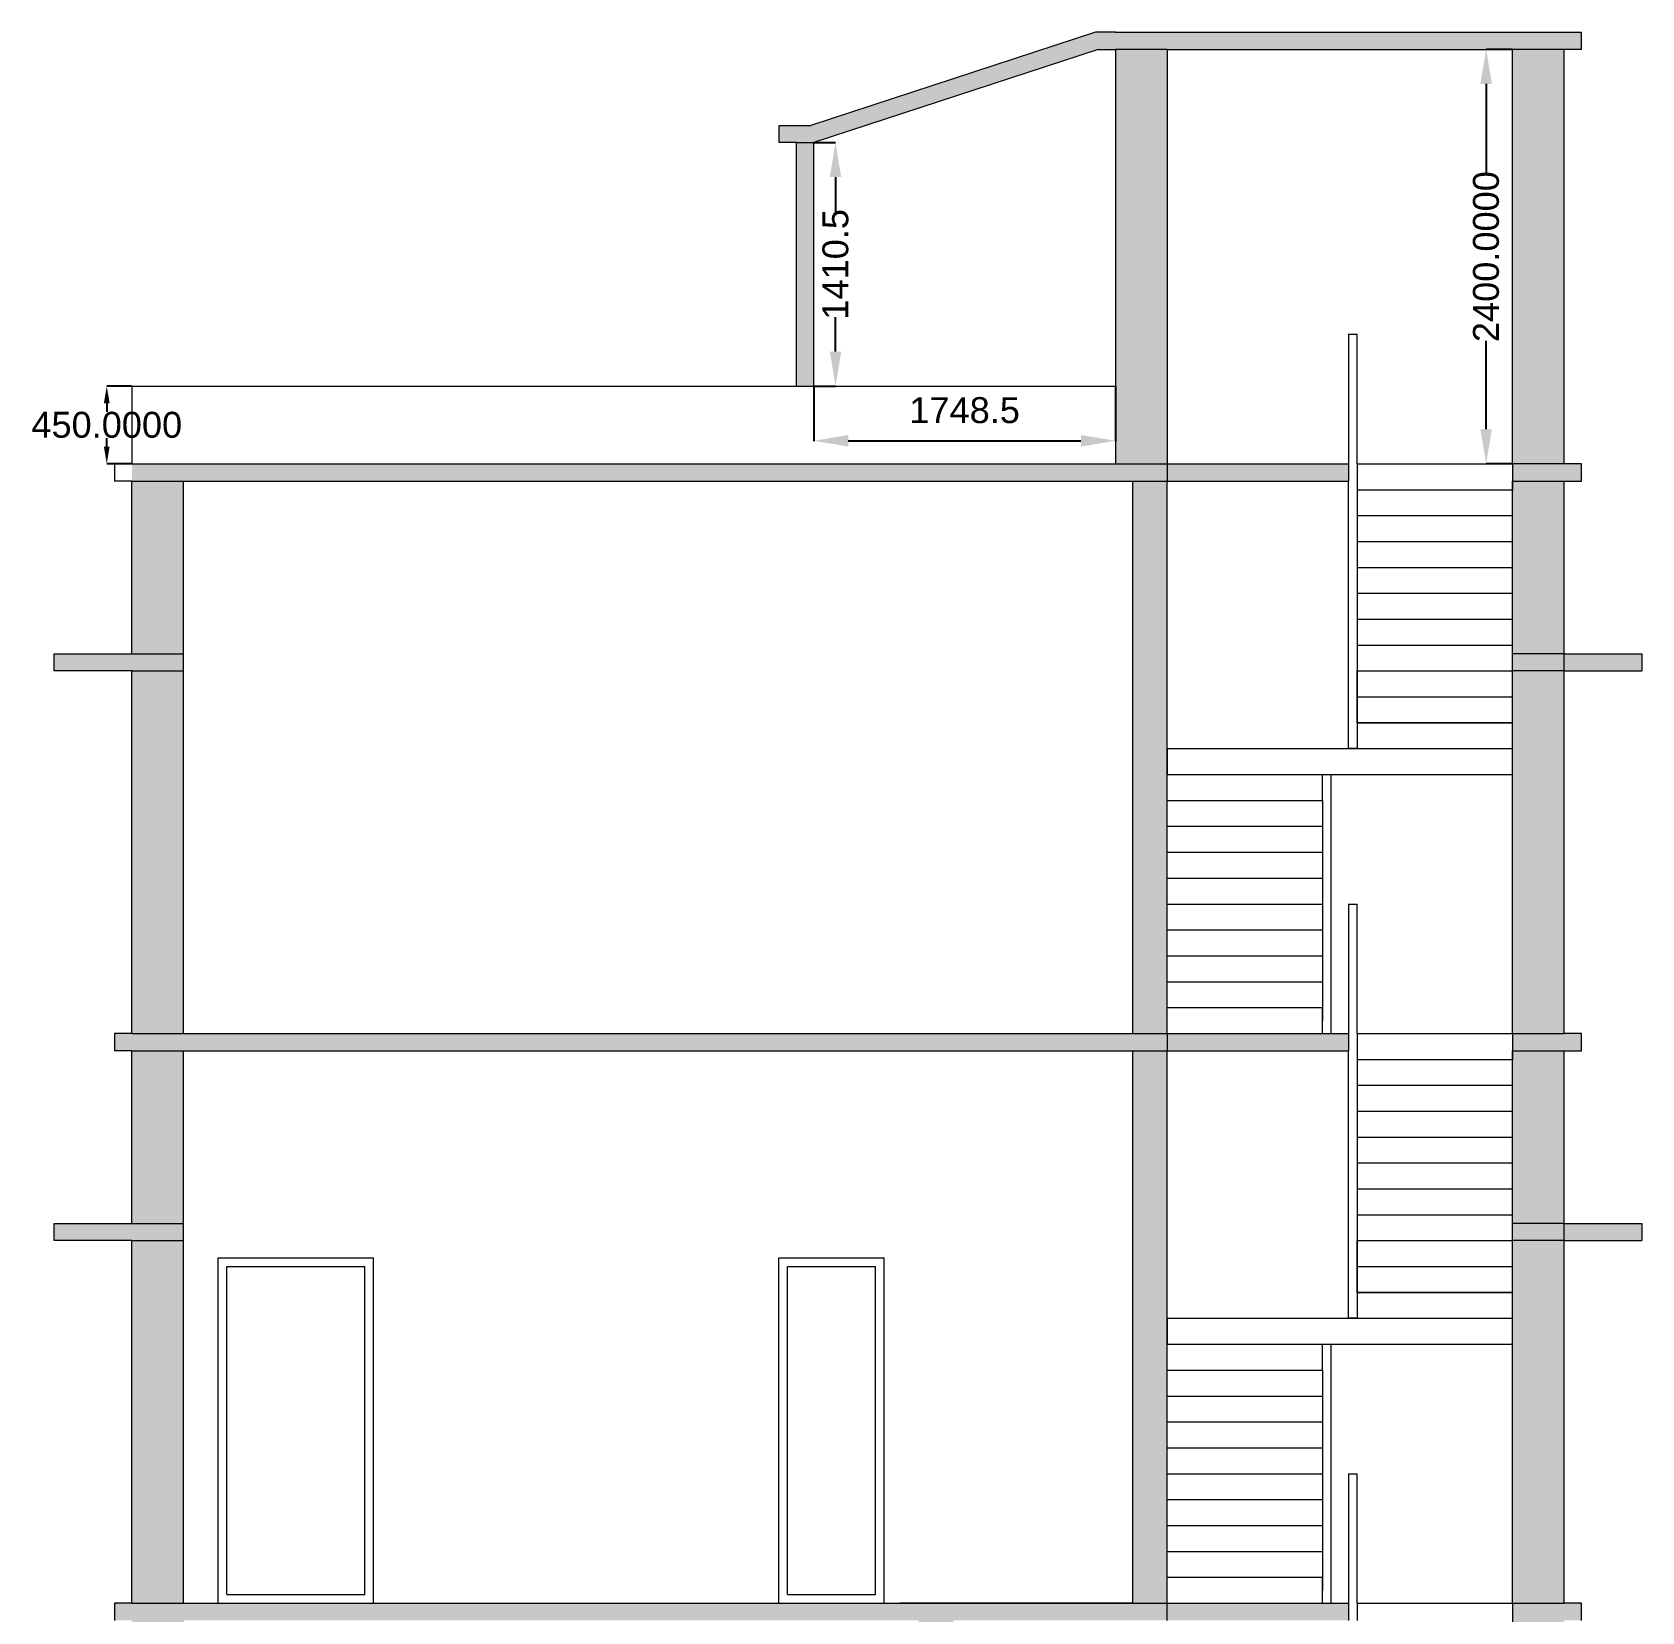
# Model space of a CAD drawing. Header units: millimetres. Extents: x 98839 to 175421, y 74144 to 114536.
# Drawn here: x 125804 to 135131, y 84384 to 93534 of the extents above; entities that cross this region are included whole.
import ezdxf

# ---------------------------------------------------------------- set-up
doc = ezdxf.new("R2010")
doc.units = ezdxf.units.MM
doc.layers.add('staircase', color=1, linetype='Continuous')
doc.styles.get("Standard").update_dxf_attribs({"font": 'Arial.ttf'})
doc.dimstyles.new('ISO-25', dxfattribs={"dimtxt": 2.5, "dimasz": 2.5, "dimexe": 1.25, "dimexo": 0.625, "dimtad": 1, "dimtxsty": 'Standard', "dimcen": 2.5, "dimadec": 0, "dimazin": 0, "dimtfac": 1, "dimtmove": 0, "dimatfit": 3, "dimfxl": 1, "dimarcsym": 0})
doc.dimstyles.get("Standard").update_dxf_attribs({"dimtxt": 0.18, "dimasz": 0.18, "dimexe": 0.18, "dimexo": 0.0625, "dimgap": 0.09, "dimtad": 0, "dimtih": 1, "dimtoh": 1, "dimdec": 4, "dimzin": 0, "dimdsep": 46, "dimtxsty": 'Standard', "dimcen": 0.09, "dimadec": 0, "dimazin": 0, "dimtfac": 1, "dimtdec": 4, "dimtofl": 0, "dimtmove": 0, "dimatfit": 3, "dimfxl": 1, "dimtolj": 1, "dimtzin": 0, "dimarcsym": 0})

# ---------------------------------------------------------------- blocks, each defined once
blk = doc.blocks.new('*D87')
at = {"color": 0, "lineweight": -2, "transparency": 16777216}
for p, q in [((130332.9, 92894.3), (130459.1, 92894.3)), ((130458.9, 92694.3), (130458.9, 92493.9)), ((130458.9, 91683.7), (130458.9, 91884)), ((130332.9, 91483.7), (130459.1, 91483.7))]:
    blk.add_line(p, q, dxfattribs=at)
at = {"color": 0, "transparency": 16777216}
for points in [[(130425.5, 92694.3), (130492.2, 92694.3), (130458.9, 92894.3)], [(130425.5, 91683.7), (130492.2, 91683.7), (130458.9, 91483.7)]]:
    blk.add_solid(points, dxfattribs=at)
at = {"layer": 'Defpoints', "color": 0, "transparency": 16777216}
for p in [(130332.8, 92894.3), (130458.9, 92894.3), (130332.8, 91483.7)]:
    blk.add_point(p, dxfattribs=at)
at = {"color": 0, "transparency": 16777216, "insert": (130458.9, 92189), "char_height": 150, "attachment_point": 5, "rotation": 90}
blk.add_mtext('\\A1;1410.5', dxfattribs=at)
blk = doc.blocks.new('*D88')
at = {"color": 0, "lineweight": -2, "transparency": 16777216}
for p, q in [((130332.8, 91483.1), (130332.8, 91165.7)), ((132081.4, 91483.1), (132081.4, 91165.7)), ((130532.8, 91166.9), (131881.4, 91166.9))]:
    blk.add_line(p, q, dxfattribs=at)
at = {"color": 0, "transparency": 16777216}
for points in [[(130532.8, 91200.3), (130532.8, 91133.6), (130332.8, 91166.9)], [(131881.4, 91200.3), (131881.4, 91133.6), (132081.4, 91166.9)]]:
    blk.add_solid(points, dxfattribs=at)
at = {"layer": 'Defpoints', "color": 0, "transparency": 16777216}
for p in [(130332.8, 91483.7), (132081.4, 91483.7), (132081.4, 91166.9)]:
    blk.add_point(p, dxfattribs=at)
at = {"color": 0, "transparency": 16777216, "insert": (131207.1, 91343.5), "char_height": 150, "attachment_point": 5}
blk.add_mtext('1748.5', dxfattribs=at)
blk = doc.blocks.new('*D89')
at = {"color": 0, "lineweight": -2, "transparency": 16777216}
for p, q in [((134381.3, 93433.7), (134229, 93433.7)), ((134229.2, 93233.7), (134229.2, 92721)), ((134229.2, 91233.7), (134229.2, 91746.4)), ((134381.3, 91033.7), (134229, 91033.7))]:
    blk.add_line(p, q, dxfattribs=at)
at = {"color": 0, "transparency": 16777216}
for points in [[(134195.8, 93233.7), (134262.5, 93233.7), (134229.2, 93433.7)], [(134195.8, 91233.7), (134262.5, 91233.7), (134229.2, 91033.7)]]:
    blk.add_solid(points, dxfattribs=at)
at = {"layer": 'Defpoints', "color": 0, "transparency": 16777216}
for p in [(134229.2, 93433.7), (134381.4, 93433.7), (134381.4, 91033.7)]:
    blk.add_point(p, dxfattribs=at)
at = {"color": 0, "transparency": 16777216, "insert": (134229.2, 92233.7), "char_height": 150, "attachment_point": 5, "rotation": 90}
blk.add_mtext('\\A1;2400.0000', dxfattribs=at)
blk = doc.blocks.new('*D90')
at = {"color": 0, "lineweight": -2, "transparency": 16777216}
for p, q in [((126381.3, 91483.7), (126235.6, 91483.7)), ((126235.8, 91383.7), (126235.8, 91335.4)), ((126235.8, 91133.7), (126235.8, 91182)), ((126381.3, 91033.7), (126235.6, 91033.7))]:
    blk.add_line(p, q, dxfattribs=at)
at = {"color": 0, "transparency": 16777216}
for points in [[(126219.1, 91383.7), (126252.5, 91383.7), (126235.8, 91483.7)], [(126219.1, 91133.7), (126252.5, 91133.7), (126235.8, 91033.7)]]:
    blk.add_solid(points, dxfattribs=at)
at = {"layer": 'Defpoints', "color": 0, "transparency": 16777216}
for p in [(126235.8, 91483.7), (126381.4, 91483.7), (126381.4, 91033.7)]:
    blk.add_point(p, dxfattribs=at)
at = {"color": 0, "transparency": 16777216, "insert": (126235.8, 91258.7), "char_height": 150, "attachment_point": 5}
blk.add_mtext('\\A1;450.0000', dxfattribs=at)

msp = doc.modelspace()

# ---------------------------------------------------------------- hatches: boundary and pattern name
at = {"lineweight": 0}
h = msp.add_hatch(dxfattribs=at)
h.set_pattern_fill('AR-CONC', color=256)
h.set_pattern_definition([(50, (-30831.35, 95365.45), (182.18467, -15.93909), [19.05, -209.55]), (355, (-30831.35, 95365.45), (-35.24342, 191.05685), [15.24, -167.64058]), (100.45144, (-30816.16, 95364.12), (146.94125, 175.11775), [16.19, -178.09024]), (46.1842, (-30831.35, 95416.25), (271.07904, -42.04233), [28.575, -314.325]), (96.63556, (-30808.76, 95412.75), (237.40413, 247.42612), [24.28502, -267.1356]), (351.18415, (-30831.35, 95416.25), (237.40413, 247.42612), [22.85997, -251.45973]), (21, (-30805.95, 95403.55), (151.61439, -102.2652), [19.05, -209.55]), (326, (-30805.95, 95403.55), (61.80203, 184.18797), [15.24, -167.64]), (71.45144, (-30793.31, 95395.03), (213.41642, 81.92277), [16.19, -178.08994]), (37.5, (-30831.347, 95365.45), (3.088603, 84.55504), [0, -165.608, 0, -170.18, 0, -168.275]), (7.5, (-30831.35, 95365.45), (66.819663, 100.180575), [0, -97.028, 0, -161.798, 0, -64.135]), (327.5, (-30887.99, 95365.45), (135.590595, -5.728744), [0, -63.5, 0, -198.12, 0, -262.89]), (317.5, (-30913.39, 95365.45), (148.12918, 25.42649), [0, -82.55, 0, -131.572, 0, -186.69])])
h.paths.add_polyline_path([(133431.36593, 81133.7182), (132381.36593, 81133.7182), (132331.36593, 81133.7182), (131381.36593, 81133.7182), (126381.36593, 81133.7182), (126281.36593, 81133.7182), (126281.36593, 81033.7182), (126381.36593, 81033.7182), (131381.36593, 81033.7182), (132381.36593, 81033.7182), (133431.36593, 81033.7182)])
h.paths.add_polyline_path([(132381.36593, 84433.7182), (131141.36593, 84433.7182), (126381.36593, 84433.7182), (126281.36593, 84433.7182), (126281.36593, 84333.7182), (126381.36593, 84333.7182), (131141.36593, 84333.7182), (132381.36593, 84333.7182)])
h.paths.add_polyline_path([(132381.36593, 87733.7182), (126381.36593, 87733.7182), (126281.36593, 87733.7182), (126281.36593, 87633.7182), (126381.36593, 87633.7182), (132381.36593, 87633.7182)])
h.paths.add_polyline_path([(132081.36593, 91033.7182), (126381.36593, 91033.7182), (126381.36593, 90933.7182), (132081.36593, 90933.7182)])
h.paths.add_polyline_path([(132381.36593, 91033.7182), (132181.36593, 91033.7182), (132181.36593, 90933.7182), (132381.36593, 90933.7182)])
h.paths.add_polyline_path([(132181.36593, 91033.7182), (132081.36593, 91033.7182), (132081.36593, 90933.7182), (132181.36593, 90933.7182)])
h.paths.add_polyline_path([(133431.36593, 91033.7182), (132381.36593, 91033.7182), (132381.36593, 90933.7182), (133431.36593, 90933.7182)])
h.paths.add_polyline_path([(134781.36593, 91033.7182), (134681.36593, 91033.7182), (134381.36593, 91033.7182), (134381.36593, 90933.7182), (134681.36593, 90933.7182), (134781.36593, 90933.7182)])
h.paths.add_polyline_path([(134681.36593, 89933.7182), (134381.36593, 89933.7182), (134381.36593, 89833.7182), (134681.36593, 89833.7182)])
h.paths.add_polyline_path([(135131.36593, 89933.7182), (134681.36593, 89933.7182), (134681.36593, 89833.7182), (135131.36593, 89833.7182)])
h.paths.add_polyline_path([(134681.36593, 86633.7182), (134381.36593, 86633.7182), (134381.36593, 86533.7182), (134681.36593, 86533.7182)])
h.paths.add_polyline_path([(135131.36593, 86633.7182), (134681.36593, 86633.7182), (134681.36593, 86533.7182), (135131.36593, 86533.7182)])
h.paths.add_polyline_path([(126681.36593, 86633.7182), (126381.36593, 86633.7182), (125931.36593, 86633.7182), (125931.36593, 86533.7182), (126381.36593, 86533.7182), (126681.36593, 86533.7182)])
h.paths.add_polyline_path([(126681.36593, 89933.7182), (126381.36593, 89933.7182), (125931.36593, 89933.7182), (125931.36593, 89833.7182), (126381.36593, 89833.7182), (126681.36593, 89833.7182)])
h.paths.add_polyline_path([(126681.36593, 89833.7182), (126381.36593, 89833.7182), (126381.36593, 87733.7182), (126681.36593, 87733.7182)])
h.paths.add_polyline_path([(126681.36593, 90933.7182), (126381.36593, 90933.7182), (126381.36593, 89933.7182), (126681.36593, 89933.7182)])
h.paths.add_polyline_path([(126681.36593, 87633.7182), (126381.36593, 87633.7182), (126381.36593, 86633.7182), (126681.36593, 86633.7182)])
h.paths.add_polyline_path([(126681.36593, 84333.7182), (126381.36593, 84333.7182), (126381.36593, 83333.7182), (126681.36593, 83333.7182)])
h.paths.add_polyline_path([(126681.36593, 83333.7182), (126381.36593, 83333.7182), (125931.36593, 83333.7182), (125931.36593, 83233.7182), (126381.36593, 83233.7182), (126681.36593, 83233.7182)])
h.paths.add_polyline_path([(132381.36593, 87633.7182), (132181.36593, 87633.7182), (132181.36593, 84433.7182), (132381.36593, 84433.7182), (132381.36593, 84583.7182), (132381.36593, 85933.7182), (132381.36593, 86083.7182)])
h.paths.add_polyline_path([(132381.36593, 90933.7182), (132181.36593, 90933.7182), (132181.36593, 87733.7182), (132381.36593, 87733.7182), (132381.36593, 87883.7182), (132381.36593, 89233.7182), (132381.36593, 89383.7182)])
h.paths.add_polyline_path([(131141.36593, 84333.7182), (130941.36593, 84333.7182), (130941.36593, 81133.7182), (131141.36593, 81133.7182)])
h.paths.add_polyline_path([(126681.36593, 83133.7182), (126681.36593, 83233.7182), (126381.36593, 83233.7182), (126381.36593, 82033.7182), (126381.36593, 81133.7182), (126681.36593, 81133.7182)])
h.paths.add_polyline_path([(126681.36593, 86533.7182), (126381.36593, 86533.7182), (126381.36593, 84433.7182), (126681.36593, 84433.7182)])
h.paths.add_polyline_path([(126681.36593, 79833.7182), (126681.36593, 79933.7182), (126381.36593, 79933.7182), (126381.36593, 78733.7182), (126381.36593, 77833.7182), (126381.36593, 77383.7182), (126681.36593, 77383.7182), (126681.36593, 77833.7182)])
h.paths.add_polyline_path([(126681.36593, 81033.7182), (126381.36593, 81033.7182), (126381.36593, 80033.7182), (126681.36593, 80033.7182)])
h.paths.add_polyline_path([(126681.36593, 80033.7182), (126381.36593, 80033.7182), (125931.36593, 80033.7182), (125931.36593, 79933.7182), (126381.36593, 79933.7182), (126681.36593, 79933.7182)])
h.paths.add_polyline_path([(131381.36593, 81033.7182), (131181.36593, 81033.7182), (131181.36593, 77833.7182), (131381.36593, 77833.7182)])
h.paths.add_polyline_path([(134681.36593, 79933.7182), (134381.36593, 79933.7182), (134381.36593, 77833.7182), (134681.36593, 77833.7182)])
h.paths.add_polyline_path([(134681.36593, 81033.7182), (134381.36593, 81033.7182), (134381.36593, 80983.7182), (134381.36593, 80033.7182), (134681.36593, 80033.7182)])
h.paths.add_polyline_path([(134681.36593, 77833.7182), (134381.36593, 77833.7182), (134381.36593, 77383.7182), (134681.36593, 77383.7182)])
h.paths.add_polyline_path([(134681.36593, 83233.7182), (134381.36593, 83233.7182), (134381.36593, 81133.7182), (134681.36593, 81133.7182), (134681.36593, 82033.7182)])
h.paths.add_polyline_path([(134681.36593, 84333.7182), (134381.36593, 84333.7182), (134381.36593, 83333.7182), (134681.36593, 83333.7182)])
h.paths.add_polyline_path([(135131.36593, 83333.7182), (134681.36593, 83333.7182), (134381.36593, 83333.7182), (134381.36593, 83233.7182), (134681.36593, 83233.7182), (135131.36593, 83233.7182)])
h.paths.add_polyline_path([(134781.36593, 84433.7182), (134681.36593, 84433.7182), (134381.36593, 84433.7182), (134381.36593, 84333.7182), (134681.36593, 84333.7182), (134781.36593, 84333.7182)])
h.paths.add_polyline_path([(133431.36593, 84433.7182), (132381.36593, 84433.7182), (132381.36593, 84333.7182), (133431.36593, 84333.7182)])
h.paths.add_polyline_path([(134681.36593, 86533.7182), (134381.36593, 86533.7182), (134381.36593, 84433.7182), (134681.36593, 84433.7182)])
h.paths.add_polyline_path([(134681.36593, 87633.7182), (134381.36593, 87633.7182), (134381.36593, 86633.7182), (134681.36593, 86633.7182)])
h.paths.add_polyline_path([(133431.36593, 87733.7182), (132381.36593, 87733.7182), (132381.36593, 87633.7182), (133431.36593, 87633.7182)])
h.paths.add_polyline_path([(134781.36593, 87733.7182), (134681.36593, 87733.7182), (134381.36593, 87733.7182), (134381.36593, 87633.7182), (134681.36593, 87633.7182), (134781.36593, 87633.7182)])
h.paths.add_polyline_path([(134681.36593, 89833.7182), (134381.36593, 89833.7182), (134381.36593, 87733.7182), (134681.36593, 87733.7182)])
h.paths.add_polyline_path([(134681.36593, 90933.7182), (134381.36593, 90933.7182), (134381.36593, 90883.7182), (134381.36593, 89933.7182), (134681.36593, 89933.7182)])
h.paths.add_polyline_path([(134681.36593, 93433.7182), (134381.36593, 93433.7182), (134381.36593, 91033.7182), (134681.36593, 91033.7182)])
h.paths.add_polyline_path([(132381.36593, 93433.7182), (132081.36593, 93433.7182), (132081.36593, 91033.7182), (132181.36593, 91033.7182), (132381.36593, 91033.7182)])
h.paths.add_polyline_path([(130332.82195, 92894.25895), (130232.82195, 92894.25895), (130232.82195, 91483.7182), (130332.82195, 91483.7182)])
h.paths.add_polyline_path([(131981.36593, 93433.7182), (132081.36593, 93433.7182), (132381.36593, 93433.7182), (134381.36593, 93433.7182), (134681.36593, 93433.7182), (134781.36593, 93433.7182), (134781.36593, 93533.7182), (134681.36593, 93533.7182), (134381.36593, 93533.7182), (132381.36593, 93533.7182), (132081.36593, 93533.7182), (131965.42026, 93533.7182), (130316.49379, 92994.13378), (130132.82195, 92994.25895), (130132.82195, 92894.25895), (130232.82195, 92894.25895), (130332.82195, 92894.25895)])

# ---------------------------------------------------------------- linework, layer by layer
for p, q in [((131965.42026, 93533.7182), (130316.49379, 92994.13378)), ((132081.36593, 93533.7182), (131965.42026, 93533.7182)), ((132081.36593, 93533.7182), (132381.36593, 93533.7182)), ((132381.36593, 93533.7182), (134381.36593, 93533.7182)), ((134381.36593, 93533.7182), (134681.36593, 93533.7182)), ((134681.36593, 93533.7182), (134781.36593, 93533.7182)), ((134781.36593, 93433.7182), (134781.36593, 93533.7182)), ((131981.36593, 93433.7182), (130332.82195, 92894.25895)), ((131981.36593, 93433.7182), (132081.36593, 93433.7182)), ((132081.36593, 93433.7182), (132081.36593, 91033.7182)), ((132381.36593, 93433.7182), (132081.36593, 93433.7182)), ((132381.36593, 93433.7182), (132381.36593, 91033.7182)), ((132381.36593, 93433.7182), (134381.36593, 93433.7182)), ((134381.36593, 91033.7182), (134381.36593, 93433.7182)), ((134781.36593, 93433.7182), (134381.36593, 93433.7182)), ((134681.36593, 91033.7182), (134681.36593, 93433.7182)), ((130132.82195, 92894.25895), (130132.82195, 92994.25895)), ((130132.82195, 92994.25895), (130316.49379, 92994.13378)), ((130232.82195, 92894.25895), (130132.82195, 92894.25895)), ((130232.82195, 91483.7182), (130232.82195, 92894.25895)), ((130232.82195, 92894.25895), (130332.82195, 92894.25895)), ((130332.82195, 91483.7182), (130332.82195, 92894.25895)), ((133431.36593, 91783.7182), (133431.36593, 91033.7182)), ((133431.36593, 91783.7182), (133481.36593, 91783.7182)), ((133481.36593, 91033.7182), (133481.36593, 91783.7182)), ((126381.36593, 91483.7182), (132081.36593, 91483.7182)), ((126381.36593, 91483.7182), (126381.36593, 91033.7182)), ((126381.36593, 91033.7182), (126281.36593, 91033.7182)), ((126281.36593, 91033.7182), (126281.36593, 90933.7182)), ((126381.36593, 91033.7182), (132381.36593, 91033.7182)), ((132381.36593, 91033.7182), (132381.36593, 90933.7182)), ((132381.36593, 91033.7182), (133431.36593, 91033.7182)), ((132381.36593, 91033.7182), (133431.36593, 91033.7182)), ((133431.36593, 91033.7182), (133431.36593, 90933.7182)), ((133481.36593, 91033.7182), (133481.36593, 90933.7182)), ((133481.36593, 91033.7182), (134381.36593, 91033.7182)), ((134681.36593, 91033.7182), (134381.36593, 91033.7182)), ((134381.36593, 91033.7182), (134381.36593, 90883.7182)), ((134781.36593, 91033.7182), (134681.36593, 91033.7182)), ((134781.36593, 90933.7182), (134781.36593, 91033.7182)), ((126381.36593, 90933.7182), (126281.36593, 90933.7182)), ((126381.36593, 89933.7182), (126381.36593, 90933.7182)), ((126381.36593, 90933.7182), (132381.36593, 90933.7182)), ((126681.36593, 87733.7182), (126681.36593, 90933.7182)), ((132181.36593, 87733.7182), (132181.36593, 90933.7182)), ((132381.36593, 87733.7182), (132381.36593, 90933.7182)), ((132381.36593, 90933.7182), (133431.36593, 90933.7182)), ((133431.36593, 89383.7182), (133431.36593, 90933.7182)), ((133481.36593, 90933.7182), (133481.36593, 90883.7182)), ((134381.36593, 87733.7182), (134381.36593, 90933.7182)), ((134381.36593, 90933.7182), (134681.36593, 90933.7182)), ((134381.36593, 87733.7182), (134381.36593, 90883.7182)), ((134681.36593, 87733.7182), (134681.36593, 90933.7182)), ((134681.36593, 90933.7182), (134781.36593, 90933.7182)), ((125931.36593, 89833.7182), (125931.36593, 89933.7182)), ((125931.36593, 89933.7182), (126381.36593, 89933.7182)), ((126381.36593, 89933.7182), (126681.36593, 89933.7182)), ((134681.36593, 89933.7182), (134381.36593, 89933.7182)), ((134681.36593, 89933.7182), (135131.36593, 89933.7182)), ((135131.36593, 89933.7182), (135131.36593, 89833.7182)), ((126381.36593, 89833.7182), (125931.36593, 89833.7182)), ((126381.36593, 87733.7182), (126381.36593, 89833.7182)), ((126381.36593, 87733.7182), (126381.36593, 89833.7182)), ((126381.36593, 89833.7182), (126681.36593, 89833.7182)), ((134681.36593, 89833.7182), (134381.36593, 89833.7182)), ((134681.36593, 89833.7182), (134381.36593, 89833.7182)), ((134681.36593, 87733.7182), (134681.36593, 89833.7182)), ((134681.36593, 89833.7182), (135131.36593, 89833.7182)), ((133481.36593, 89383.7182), (133431.36593, 89383.7182)), ((133331.36593, 87733.7182), (133331.36593, 89233.7182)), ((133431.36593, 88483.7182), (133431.36593, 87733.7182)), ((133431.36593, 88483.7182), (133481.36593, 88483.7182)), ((133481.36593, 87733.7182), (133481.36593, 88483.7182)), ((126381.36593, 87733.7182), (126281.36593, 87733.7182)), ((126281.36593, 87733.7182), (126281.36593, 87633.7182)), ((126381.36593, 87733.7182), (132381.36593, 87733.7182)), ((132381.36593, 87733.7182), (132381.36593, 87633.7182)), ((132381.36593, 87733.7182), (133431.36593, 87733.7182)), ((133281.36593, 87733.7182), (133331.36593, 87733.7182)), ((133431.36593, 87733.7182), (133431.36593, 87633.7182)), ((133481.36593, 87733.7182), (133481.36593, 87633.7182)), ((134381.36593, 87733.7182), (134681.36593, 87733.7182)), ((134381.36593, 87733.7182), (134381.36593, 87583.7182)), ((134781.36593, 87733.7182), (134681.36593, 87733.7182)), ((134781.36593, 87633.7182), (134781.36593, 87733.7182)), ((126381.36593, 87633.7182), (126281.36593, 87633.7182)), ((126381.36593, 86633.7182), (126381.36593, 87633.7182)), ((126381.36593, 87633.7182), (132381.36593, 87633.7182)), ((126681.36593, 84433.7182), (126681.36593, 87633.7182)), ((132181.36593, 84433.7182), (132181.36593, 87633.7182)), ((132381.36593, 84433.7182), (132381.36593, 87633.7182)), ((132381.36593, 87633.7182), (133431.36593, 87633.7182)), ((133431.36593, 86083.7182), (133431.36593, 87633.7182)), ((133481.36593, 87633.7182), (133481.36593, 87583.7182)), ((134381.36593, 84433.7182), (134381.36593, 87633.7182)), ((134381.36593, 87633.7182), (134681.36593, 87633.7182)), ((134681.36593, 84433.7182), (134681.36593, 87633.7182)), ((134681.36593, 87633.7182), (134781.36593, 87633.7182)), ((134381.36593, 84433.7182), (134381.36593, 87583.7182)), ((125931.36593, 86533.7182), (125931.36593, 86633.7182)), ((125931.36593, 86633.7182), (126381.36593, 86633.7182)), ((126381.36593, 86633.7182), (126681.36593, 86633.7182)), ((134681.36593, 86633.7182), (134381.36593, 86633.7182)), ((134681.36593, 86633.7182), (135131.36593, 86633.7182)), ((135131.36593, 86633.7182), (135131.36593, 86533.7182)), ((126381.36593, 86533.7182), (125931.36593, 86533.7182)), ((126381.36593, 84433.7182), (126381.36593, 86533.7182)), ((126381.36593, 84433.7182), (126381.36593, 86533.7182)), ((126381.36593, 86533.7182), (126681.36593, 86533.7182)), ((134681.36593, 86533.7182), (134381.36593, 86533.7182)), ((134681.36593, 86533.7182), (134381.36593, 86533.7182)), ((134681.36593, 84433.7182), (134681.36593, 86533.7182)), ((134681.36593, 86533.7182), (135131.36593, 86533.7182)), ((126881.36593, 84433.7182), (126881.36593, 86433.7182)), ((126881.36593, 86433.7182), (127781.36593, 86433.7182)), ((126931.36593, 84483.7182), (126931.36593, 86383.7182)), ((126931.36593, 86383.7182), (127731.36593, 86383.7182)), ((127731.36593, 84483.7182), (127731.36593, 86383.7182)), ((127781.36593, 84433.7182), (127781.36593, 86433.7182)), ((130131.36593, 84433.7182), (130131.36593, 86433.7182)), ((130131.36593, 86433.7182), (130741.36593, 86433.7182)), ((130181.36593, 84483.7182), (130181.36593, 86383.7182)), ((130181.36593, 86383.7182), (130691.36593, 86383.7182)), ((130691.36593, 84483.7182), (130691.36593, 86383.7182)), ((130741.36593, 84433.7182), (130741.36593, 86433.7182)), ((133481.36593, 86083.7182), (133431.36593, 86083.7182)), ((133331.36593, 84433.7182), (133331.36593, 85933.7182)), ((133431.36593, 85183.7182), (133431.36593, 84433.7182)), ((133431.36593, 85183.7182), (133481.36593, 85183.7182)), ((133481.36593, 84433.7182), (133481.36593, 85183.7182)), ((126381.36593, 84433.7182), (126281.36593, 84433.7182)), ((126281.36593, 84433.7182), (126281.36593, 84333.7182)), ((126381.36593, 84433.7182), (131141.36593, 84433.7182)), ((126881.36593, 84433.7182), (127781.36593, 84433.7182)), ((126931.36593, 84483.7182), (127731.36593, 84483.7182)), ((130131.36593, 84433.7182), (130741.36593, 84433.7182)), ((130181.36593, 84483.7182), (130691.36593, 84483.7182)), ((132181.36593, 84433.7182), (130831.36593, 84433.7182)), ((131141.36593, 84433.7182), (132381.36593, 84433.7182)), ((132381.36593, 84333.7182), (132381.36593, 84433.7182)), ((132381.36593, 84433.7182), (133431.36593, 84433.7182)), ((133281.36593, 84433.7182), (133331.36593, 84433.7182)), ((133431.36593, 84433.7182), (133431.36593, 84333.7182)), ((133481.36593, 84433.7182), (133481.36593, 84333.7182)), ((134381.36593, 84433.7182), (134681.36593, 84433.7182)), ((134381.36593, 84433.7182), (134381.36593, 84283.7182)), ((134781.36593, 84433.7182), (134681.36593, 84433.7182)), ((134781.36593, 84333.7182), (134781.36593, 84433.7182))]:
    msp.add_line(p, q, dxfattribs=at)
at = {"layer": 'staircase', "lineweight": 0}
for p, q in [((133481.36593, 91033.7182), (134381.36593, 91033.7182)), ((133481.36593, 90883.7182), (134381.36593, 90883.7182)), ((133481.36593, 90883.7182), (133481.36593, 89533.7182)), ((133481.36593, 90733.7182), (134381.36593, 90733.7182)), ((133481.36593, 90583.7182), (134381.36593, 90583.7182)), ((133481.36593, 90433.7182), (134381.36593, 90433.7182)), ((133481.36593, 90283.7182), (134381.36593, 90283.7182)), ((133481.36593, 90133.7182), (134381.36593, 90133.7182)), ((133481.36593, 89983.7182), (134381.36593, 89983.7182)), ((133481.36593, 89683.7182), (133481.36593, 89833.7182)), ((133481.36593, 89833.7182), (134381.36593, 89833.7182)), ((133481.36593, 89533.7182), (133481.36593, 89683.7182)), ((133481.36593, 89683.7182), (134381.36593, 89683.7182)), ((133481.36593, 89533.7182), (134381.36593, 89533.7182)), ((134381.36593, 89533.7182), (133481.36593, 89533.7182)), ((133481.36593, 89533.7182), (133481.36593, 89383.7182)), ((132381.36593, 89383.7182), (133281.36593, 89383.7182)), ((132381.36593, 89383.7182), (132381.36593, 89233.7182)), ((133281.36593, 89383.7182), (133481.36593, 89383.7182)), ((133481.36593, 89383.7182), (134381.36593, 89383.7182)), ((132381.36593, 89233.7182), (133281.36593, 89233.7182)), ((132381.36593, 87883.7182), (132381.36593, 89233.7182)), ((133281.36593, 89083.7182), (133281.36593, 89233.7182)), ((133281.36593, 89233.7182), (134381.36593, 89233.7182)), ((132381.36593, 89083.7182), (133281.36593, 89083.7182)), ((133281.36593, 89083.7182), (133281.36593, 87808.7182)), ((132381.36593, 88933.7182), (133281.36593, 88933.7182)), ((132381.36593, 88783.7182), (133281.36593, 88783.7182)), ((132381.36593, 88633.7182), (133281.36593, 88633.7182)), ((132381.36593, 88483.7182), (133281.36593, 88483.7182)), ((132381.36593, 88333.7182), (133281.36593, 88333.7182)), ((132381.36593, 88183.7182), (133281.36593, 88183.7182)), ((132381.36593, 88033.7182), (133281.36593, 88033.7182)), ((132381.36593, 87733.7182), (132381.36593, 87883.7182)), ((132381.36593, 87883.7182), (133281.36593, 87883.7182)), ((133281.36593, 87733.7182), (133281.36593, 87883.7182)), ((133481.36593, 87733.7182), (134381.36593, 87733.7182)), ((133481.36593, 87583.7182), (134381.36593, 87583.7182)), ((133481.36593, 87583.7182), (133481.36593, 86233.7182)), ((133481.36593, 87433.7182), (134381.36593, 87433.7182)), ((133481.36593, 87283.7182), (134381.36593, 87283.7182)), ((133481.36593, 87133.7182), (134381.36593, 87133.7182)), ((133481.36593, 86983.7182), (134381.36593, 86983.7182)), ((133481.36593, 86833.7182), (134381.36593, 86833.7182)), ((133481.36593, 86683.7182), (134381.36593, 86683.7182)), ((133481.36593, 86383.7182), (133481.36593, 86533.7182)), ((133481.36593, 86533.7182), (134381.36593, 86533.7182)), ((133481.36593, 86233.7182), (133481.36593, 86383.7182)), ((133481.36593, 86383.7182), (134381.36593, 86383.7182)), ((133481.36593, 86233.7182), (134381.36593, 86233.7182)), ((134381.36593, 86233.7182), (133481.36593, 86233.7182)), ((133481.36593, 86233.7182), (133481.36593, 86083.7182)), ((132381.36593, 86083.7182), (133281.36593, 86083.7182)), ((132381.36593, 86083.7182), (132381.36593, 85933.7182)), ((133281.36593, 86083.7182), (133481.36593, 86083.7182)), ((133481.36593, 86083.7182), (134381.36593, 86083.7182)), ((132381.36593, 85933.7182), (133281.36593, 85933.7182)), ((132381.36593, 84583.7182), (132381.36593, 85933.7182)), ((133281.36593, 85783.7182), (133281.36593, 85933.7182)), ((133281.36593, 85933.7182), (134381.36593, 85933.7182)), ((132381.36593, 85783.7182), (133281.36593, 85783.7182)), ((133281.36593, 85783.7182), (133281.36593, 84508.7182)), ((132381.36593, 85633.7182), (133281.36593, 85633.7182)), ((132381.36593, 85483.7182), (133281.36593, 85483.7182)), ((132381.36593, 85333.7182), (133281.36593, 85333.7182)), ((132381.36593, 85183.7182), (133281.36593, 85183.7182)), ((132381.36593, 85033.7182), (133281.36593, 85033.7182)), ((132381.36593, 84883.7182), (133281.36593, 84883.7182)), ((132381.36593, 84733.7182), (133281.36593, 84733.7182)), ((132381.36593, 84433.7182), (132381.36593, 84583.7182)), ((132381.36593, 84583.7182), (133281.36593, 84583.7182)), ((133281.36593, 84433.7182), (133281.36593, 84583.7182)), ((133481.36593, 84433.7182), (134381.36593, 84433.7182))]:
    msp.add_line(p, q, dxfattribs=at)

# ---------------------------------------------------------------- dimensions: what is measured, and where the dimension line sits
dim = msp.add_linear_dim(base=(134229.16927, 93433.7182), p1=(134381.36593, 91033.7182), p2=(134381.36593, 93433.7182), angle=90, dimstyle='Standard', override={"dimtxt": 150, "dimasz": 200})
dim.commit()
dim.dimension.update_dxf_attribs({"geometry": '*D89', "text_midpoint": (134229.16927, 92233.7182), "text_rotation": 90})
dim = msp.add_linear_dim(base=(130458.88322, 92894.25895), p1=(130332.82195, 91483.7182), p2=(130332.82195, 92894.25895), angle=90, text='1410.5', dimstyle='Standard', override={"dimtxt": 150, "dimasz": 200})
dim.commit()
dim.dimension.update_dxf_attribs({"geometry": '*D87', "text_midpoint": (130458.88322, 92188.98858), "text_rotation": 90})
dim = msp.add_linear_dim(base=(126235.79509, 91483.7182), p1=(126381.36593, 91033.7182), p2=(126381.36593, 91483.7182), angle=90, dimstyle='Standard', override={"dimtxt": 150, "dimasz": 100})
dim.commit()
dim.dimension.update_dxf_attribs({"geometry": '*D90', "text_midpoint": (126235.79509, 91258.7182)})
dim = msp.add_linear_dim(base=(132081.36593, 91166.94191), p1=(130332.82195, 91483.7182), p2=(132081.36593, 91483.7182), text='1748.5', dimstyle='ISO-25', override={"dimtxt": 150, "dimasz": 200, "dimgap": 100})
dim.commit()
dim.dimension.update_dxf_attribs({"geometry": '*D88', "text_midpoint": (131207.09394, 91166.94191), "dimtype": 160})

doc.saveas('drawing.dxf')
